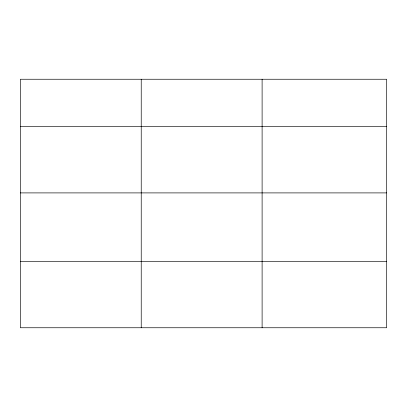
<?xml version="1.0" encoding="UTF-8"?>
<svg xmlns="http://www.w3.org/2000/svg" width="407" height="407" viewBox="0 0 407 407"><rect width="100%" height="100%" fill="white"/><g stroke="black" fill="none" stroke-linecap="round" stroke-linejoin="round"><path stroke-width="0.61" d="M386.65 192.903L386.65 79.248L20.35 79.248L20.35 327.752L386.65 327.752L386.65 192.903L20.35 192.903M20.35 126.48L386.65 126.48M20.35 261.335L386.65 261.335M262.108 79.248L262.108 327.752M141.229 79.248L141.229 327.752"/></g></svg>
